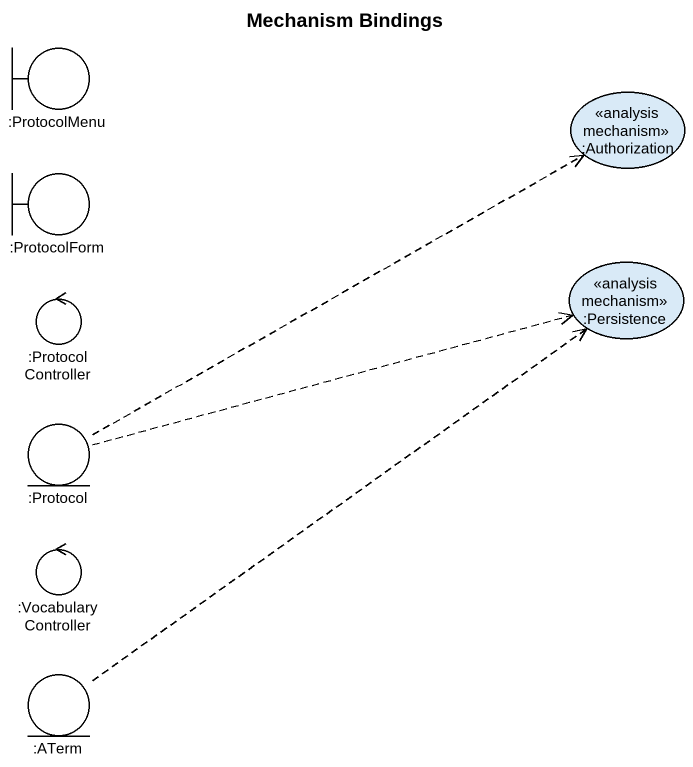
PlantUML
@startuml
title Mechanism Bindings
boundary ":ProtocolMenu" as ProtocolMenu
usecase ":Authorization" as Authorization <<analysis mechanism>>
boundary ":ProtocolForm" as ProtocolForm
control ":ProtocolController" as ProtocolController
usecase ":Persistence" as Persistence <<analysis mechanism>>
entity ":Protocol" as Protocol_
control ":VocabularyController" as VocabularyController
entity ":ATerm" as ATerm
Protocol_ .right.> Authorization
Protocol_ .right.> Persistence
ATerm .up.> Persistence
@enduml
